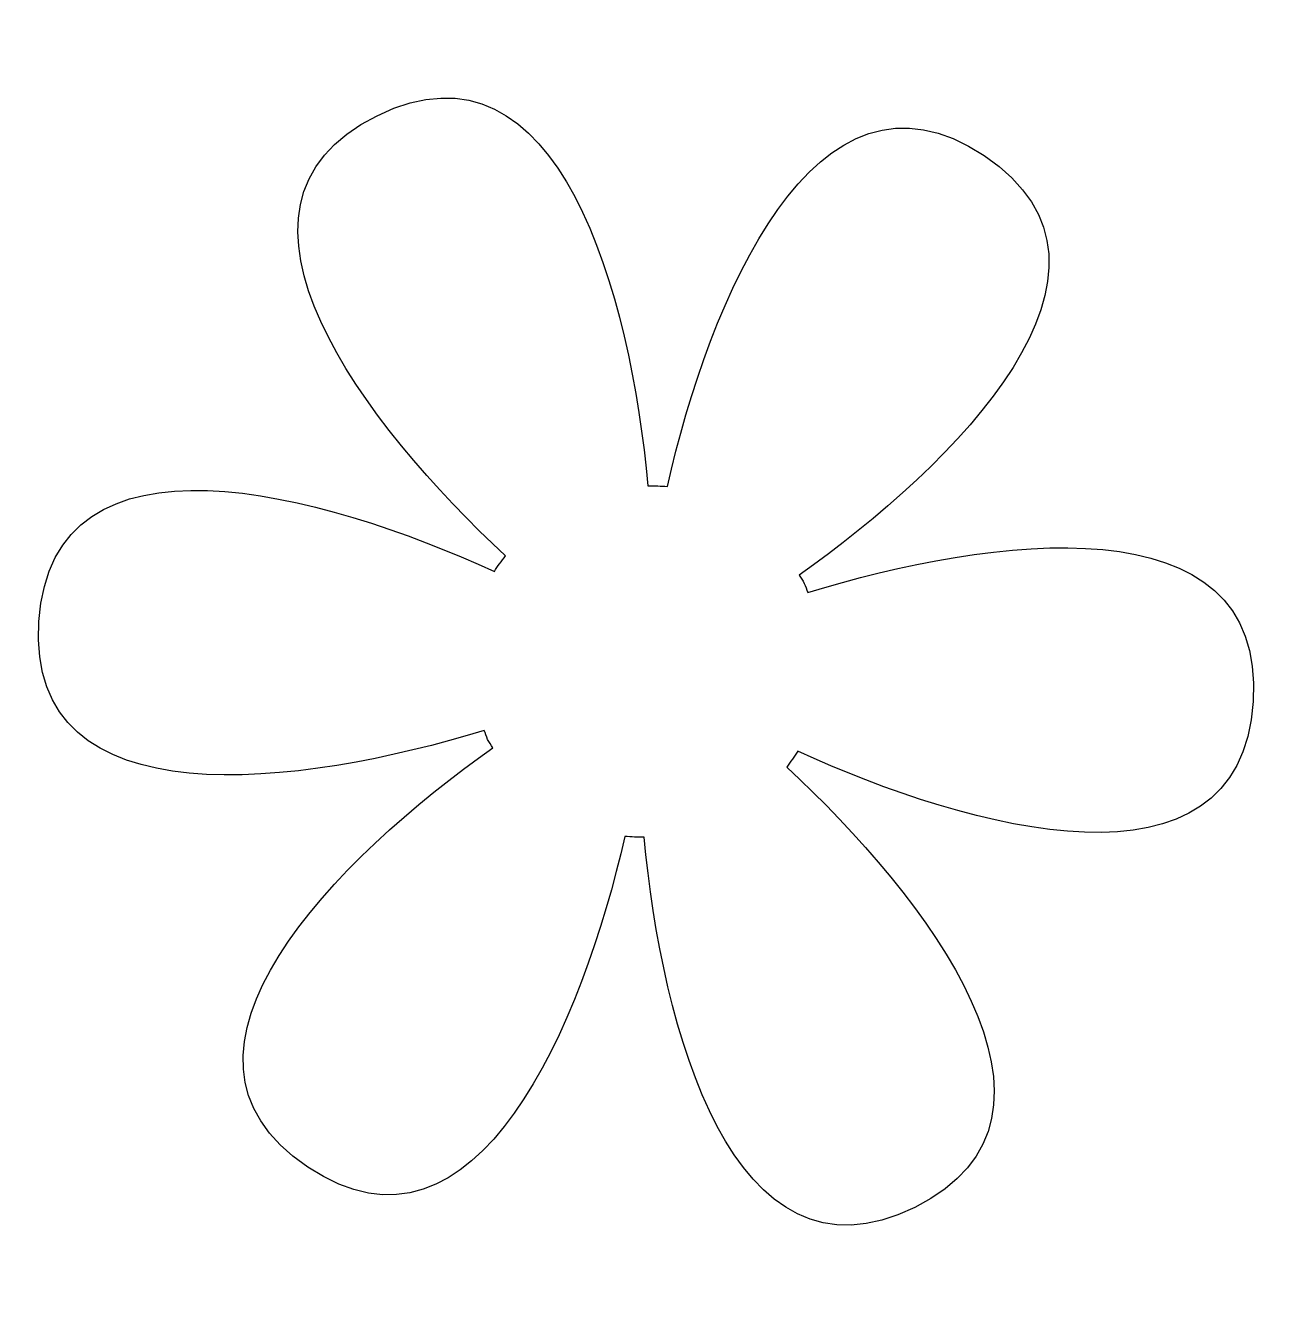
# Model space of a CAD drawing. Header units: centimetres. Extents: x -9.9 to 9.9, y -10.2 to 10.2.
import ezdxf

# ---------------------------------------------------------------- set-up
doc = ezdxf.new("R2010")
doc.units = ezdxf.units.CM
doc.header["$MEASUREMENT"] = 0
doc.layers.add('Camada 1', color=7, linetype='Continuous')

msp = doc.modelspace()

# ---------------------------------------------------------------- linework, layer by layer
at = {"layer": 'Camada 1'}
msp.add_open_spline([(-2.58744, -1.10182), (-2.56535, -1.14444), (-2.55585, -1.19657), (-2.53376, -1.2471), (-2.53376, -1.2471), (-2.51085, -1.29285), (-2.47531, -1.33555), (-2.44928, -1.37976), (-2.44928, -1.37976), (-4.91038, -3.11836), (-8.12716, -6.27516), (-5.41179, -8.08957), (-5.41179, -8.08957), (-2.69563, -9.90877), (-1.0091, -5.73666), (-0.33872, -2.79782), (-0.33872, -2.79782), (-0.23529, -2.81047), (-0.13107, -2.81047), (-0.03, -2.81047), (-0.03, -2.81047), (0.2448, -5.81087), (1.36914, -10.17729), (4.30007, -8.73388), (4.30007, -8.73388), (7.23732, -7.28584), (4.45797, -3.7327), (2.25034, -1.6893), (2.25034, -1.6893), (2.31032, -1.60238), (2.37348, -1.52026), (2.42872, -1.43342), (2.42872, -1.43342), (5.16382, -2.69204), (9.50027, -3.89852), (9.71341, -0.64073), (9.71341, -0.64073), (9.92817, 2.62346), (5.46391, 1.99809), (2.58665, 1.10266), (2.58665, 1.10266), (2.56617, 1.15169), (2.55665, 1.20373), (2.53138, 1.24956), (2.53138, 1.24956), (2.50931, 1.29697), (2.47455, 1.3364), (2.44925, 1.38222), (2.44925, 1.38222), (4.90964, 3.11929), (8.13112, 6.27447), (5.41176, 8.09525), (5.41176, 8.09525), (2.69563, 9.9113), (1.00745, 5.7407), (0.3411, 2.80033), (0.3411, 2.80033), (0.23844, 2.81136), (0.13428, 2.80975), (0.03159, 2.81136), (0.03159, 2.81136), (-0.24792, 5.81332), (-1.36753, 10.17813), (-4.30242, 8.73321), (-4.30242, 8.73321), (-7.2349, 7.28985), (-4.45717, 3.73989), (-2.2479, 1.69331), (-2.2479, 1.69331), (-2.31185, 1.60647), (-2.37583, 1.52435), (-2.42557, 1.43905), (-2.42557, 1.43905), (-5.1662, 2.69929), (-9.49785, 3.90256), (-9.71341, 0.64157), (-9.71341, 0.64157), (-9.92894, -2.61783), (-5.46547, -1.98928), (-2.58744, -1.10182)], degree=3, knots=[0, 0, 0, 0, 0.04761905, 0.04761905, 0.04761905, 0.04761905, 0.0952381, 0.0952381, 0.0952381, 0.0952381, 0.14285714, 0.14285714, 0.14285714, 0.14285714, 0.19047619, 0.19047619, 0.19047619, 0.19047619, 0.23809524, 0.23809524, 0.23809524, 0.23809524, 0.28571429, 0.28571429, 0.28571429, 0.28571429, 0.33333333, 0.33333333, 0.33333333, 0.33333333, 0.38095238, 0.38095238, 0.38095238, 0.38095238, 0.42857143, 0.42857143, 0.42857143, 0.42857143, 0.47619048, 0.47619048, 0.47619048, 0.47619048, 0.52380952, 0.52380952, 0.52380952, 0.52380952, 0.57142857, 0.57142857, 0.57142857, 0.57142857, 0.61904762, 0.61904762, 0.61904762, 0.61904762, 0.66666667, 0.66666667, 0.66666667, 0.66666667, 0.71428571, 0.71428571, 0.71428571, 0.71428571, 0.76190476, 0.76190476, 0.76190476, 0.76190476, 0.80952381, 0.80952381, 0.80952381, 0.80952381, 0.85714286, 0.85714286, 0.85714286, 0.85714286, 0.9047619, 0.9047619, 0.9047619, 0.9047619, 1, 1, 1, 1], dxfattribs=at)

doc.saveas('drawing.dxf')
